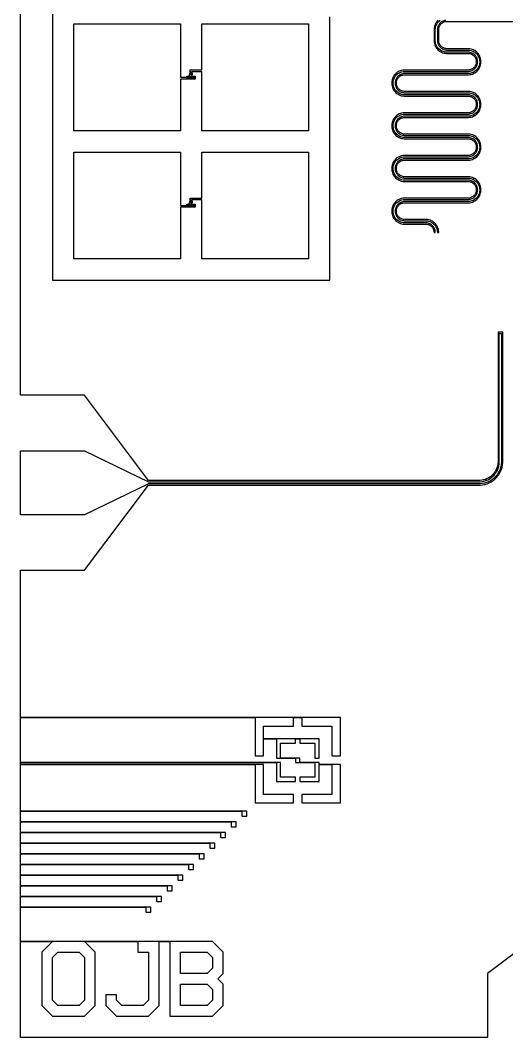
# Model space of a CAD drawing. Extents: x 200 to 9800, y 200 to 9800.
# Drawn here: x 200 to 2479, y 200 to 4967 of the extents above; entities that cross this region are included whole.
import ezdxf

# ---------------------------------------------------------------- set-up
doc = ezdxf.new("R2010")
doc.units = 0
doc.layers.add('L136D1', color=1, linetype='CONTINUOUS')
doc.layers.add('L1D0', color=2, linetype='CONTINUOUS')

msp = doc.modelspace()

# ---------------------------------------------------------------- linework, layer by layer
at = {"layer": 'L136D1'}
for points in [[(983.5, 4698), (983.5, 4699.5), (980.975, 4699.5), (980.927, 4699.505), (980.878, 4699.514), (980.831, 4699.529), (980.786, 4699.547), (980.743, 4699.571), (980.702, 4699.598), (980.664, 4699.629), (980.629, 4699.664), (980.598, 4699.702), (980.571, 4699.743), (980.547, 4699.786), (980.529, 4699.831), (980.514, 4699.878), (980.505, 4699.927), (980.5, 4699.975), (980.5, 4704.525), (980.505, 4704.573), (980.514, 4704.622), (980.529, 4704.669), (980.547, 4704.714), (980.571, 4704.757), (980.598, 4704.798), (980.629, 4704.836), (980.664, 4704.871), (980.702, 4704.902), (980.743, 4704.929), (980.786, 4704.953), (980.831, 4704.971), (980.878, 4704.986), (980.927, 4704.995), (980.975, 4705), (993.485, 4705), (990.25, 4708.236), (989.543, 4707.529), (989.529, 4707.543), (990.236, 4708.25), (989.529, 4708.957), (989.543, 4708.971), (990.25, 4708.264), (993.485, 4711.5), (993.515, 4711.5), (990.264, 4708.25), (993.515, 4705), (994.025, 4705), (994.073, 4704.995), (994.122, 4704.986), (994.169, 4704.971), (994.214, 4704.953), (994.257, 4704.929), (994.298, 4704.902), (994.336, 4704.871), (994.371, 4704.836), (994.402, 4704.798), (994.429, 4704.757), (994.453, 4704.714), (994.471, 4704.669), (994.486, 4704.622), (994.495, 4704.573), (994.5, 4704.525), (994.5, 4701.975), (994.505, 4701.927), (994.514, 4701.878), (994.529, 4701.831), (994.547, 4701.786), (994.571, 4701.743), (994.598, 4701.702), (994.629, 4701.664), (994.664, 4701.629), (994.702, 4701.598), (994.743, 4701.571), (994.786, 4701.547), (994.831, 4701.529), (994.878, 4701.514), (994.927, 4701.505), (994.975, 4701.5), (1004.025, 4701.5), (1004.073, 4701.505), (1004.122, 4701.514), (1004.169, 4701.529), (1004.214, 4701.547), (1004.257, 4701.571), (1004.298, 4701.598), (1004.336, 4701.629), (1004.371, 4701.664), (1004.402, 4701.702), (1004.429, 4701.743), (1004.453, 4701.786), (1004.471, 4701.831), (1004.486, 4701.878), (1004.495, 4701.927), (1004.5, 4701.975), (1004.5, 4704.525), (1004.505, 4704.573), (1004.514, 4704.622), (1004.529, 4704.669), (1004.547, 4704.714), (1004.571, 4704.757), (1004.598, 4704.798), (1004.629, 4704.836), (1004.639, 4704.846), (1001.25, 4708.236), (1000.543, 4707.529), (1000.529, 4707.543), (1001.236, 4708.25), (1000.529, 4708.957), (1000.543, 4708.971), (1001.25, 4708.264), (1004.485, 4711.5), (993.485, 4711.5), (993.5, 4711.515), (993.5, 4712.5), (994.5, 4712.5), (994.5, 4719.725), (994.505, 4719.773), (994.514, 4719.822), (994.529, 4719.869), (994.547, 4719.914), (994.571, 4719.957), (994.598, 4719.998), (994.629, 4720.036), (994.664, 4720.071), (994.702, 4720.102), (994.743, 4720.129), (994.786, 4720.153), (994.831, 4720.171), (994.878, 4720.186), (994.927, 4720.195), (994.975, 4720.2), (995.5, 4720.2), (995.5, 4726.5), (1003.5, 4726.5), (1003.5, 4720.2), (1004.025, 4720.2), (1004.073, 4720.195), (1004.122, 4720.186), (1004.169, 4720.171), (1004.214, 4720.153), (1004.257, 4720.129), (1004.298, 4720.102), (1004.336, 4720.071), (1004.371, 4720.036), (1004.402, 4719.998), (1004.429, 4719.957), (1004.453, 4719.914), (1004.471, 4719.869), (1004.486, 4719.822), (1004.495, 4719.773), (1004.5, 4719.725), (1004.5, 4712.5), (1005.5, 4712.5), (1005.5, 4711.5), (1004.515, 4711.5), (1001.264, 4708.25), (1004.654, 4704.861), (1004.664, 4704.871), (1004.702, 4704.902), (1004.743, 4704.929), (1004.786, 4704.953), (1004.831, 4704.971), (1004.878, 4704.986), (1004.927, 4704.995), (1004.975, 4705), (1018.025, 4705), (1018.073, 4704.995), (1018.122, 4704.986), (1018.169, 4704.971), (1018.214, 4704.953), (1018.257, 4704.929), (1018.298, 4704.902), (1018.336, 4704.871), (1018.371, 4704.836), (1018.402, 4704.798), (1018.429, 4704.757), (1018.453, 4704.714), (1018.471, 4704.669), (1018.486, 4704.622), (1018.495, 4704.573), (1018.5, 4704.525), (1018.5, 4699.975), (1018.495, 4699.927), (1018.486, 4699.878), (1018.471, 4699.831), (1018.453, 4699.786), (1018.429, 4699.743), (1018.402, 4699.702), (1018.371, 4699.664), (1018.336, 4699.629), (1018.298, 4699.598), (1018.257, 4699.571), (1018.214, 4699.547), (1018.169, 4699.529), (1018.122, 4699.514), (1018.073, 4699.505), (1018.025, 4699.5), (1015.5, 4699.5), (1015.5, 4698)], [(983.5, 4098), (983.5, 4099.5), (980.975, 4099.5), (980.927, 4099.505), (980.878, 4099.514), (980.831, 4099.529), (980.786, 4099.547), (980.743, 4099.571), (980.702, 4099.598), (980.664, 4099.629), (980.629, 4099.664), (980.598, 4099.702), (980.571, 4099.743), (980.547, 4099.786), (980.529, 4099.831), (980.514, 4099.878), (980.505, 4099.927), (980.5, 4099.975), (980.5, 4104.525), (980.505, 4104.573), (980.514, 4104.622), (980.529, 4104.669), (980.547, 4104.714), (980.571, 4104.757), (980.598, 4104.798), (980.629, 4104.836), (980.664, 4104.871), (980.702, 4104.902), (980.743, 4104.929), (980.786, 4104.953), (980.831, 4104.971), (980.878, 4104.986), (980.927, 4104.995), (980.975, 4105), (993.485, 4105), (990.25, 4108.236), (989.543, 4107.529), (989.529, 4107.543), (990.236, 4108.25), (989.529, 4108.957), (989.543, 4108.971), (990.25, 4108.264), (993.485, 4111.5), (993.515, 4111.5), (990.264, 4108.25), (993.515, 4105), (994.025, 4105), (994.073, 4104.995), (994.122, 4104.986), (994.169, 4104.971), (994.214, 4104.953), (994.257, 4104.929), (994.298, 4104.902), (994.336, 4104.871), (994.371, 4104.836), (994.402, 4104.798), (994.429, 4104.757), (994.453, 4104.714), (994.471, 4104.669), (994.486, 4104.622), (994.495, 4104.573), (994.5, 4104.525), (994.5, 4101.975), (994.505, 4101.927), (994.514, 4101.878), (994.529, 4101.831), (994.547, 4101.786), (994.571, 4101.743), (994.598, 4101.702), (994.629, 4101.664), (994.664, 4101.629), (994.702, 4101.598), (994.743, 4101.571), (994.786, 4101.547), (994.831, 4101.529), (994.878, 4101.514), (994.927, 4101.505), (994.975, 4101.5), (1004.025, 4101.5), (1004.073, 4101.505), (1004.122, 4101.514), (1004.169, 4101.529), (1004.214, 4101.547), (1004.257, 4101.571), (1004.298, 4101.598), (1004.336, 4101.629), (1004.371, 4101.664), (1004.402, 4101.702), (1004.429, 4101.743), (1004.453, 4101.786), (1004.471, 4101.831), (1004.486, 4101.878), (1004.495, 4101.927), (1004.5, 4101.975), (1004.5, 4104.525), (1004.505, 4104.573), (1004.514, 4104.622), (1004.529, 4104.669), (1004.547, 4104.714), (1004.571, 4104.757), (1004.598, 4104.798), (1004.629, 4104.836), (1004.639, 4104.846), (1001.25, 4108.236), (1000.543, 4107.529), (1000.529, 4107.543), (1001.236, 4108.25), (1000.529, 4108.957), (1000.543, 4108.971), (1001.25, 4108.264), (1004.485, 4111.5), (993.485, 4111.5), (993.5, 4111.515), (993.5, 4112.5), (994.5, 4112.5), (994.5, 4119.725), (994.505, 4119.773), (994.514, 4119.822), (994.529, 4119.869), (994.547, 4119.914), (994.571, 4119.957), (994.598, 4119.998), (994.629, 4120.036), (994.664, 4120.071), (994.702, 4120.102), (994.743, 4120.129), (994.786, 4120.153), (994.831, 4120.171), (994.878, 4120.186), (994.927, 4120.195), (994.975, 4120.2), (995.5, 4120.2), (995.5, 4126.5), (1003.5, 4126.5), (1003.5, 4120.2), (1004.025, 4120.2), (1004.073, 4120.195), (1004.122, 4120.186), (1004.169, 4120.171), (1004.214, 4120.153), (1004.257, 4120.129), (1004.298, 4120.102), (1004.336, 4120.071), (1004.371, 4120.036), (1004.402, 4119.998), (1004.429, 4119.957), (1004.453, 4119.914), (1004.471, 4119.869), (1004.486, 4119.822), (1004.495, 4119.773), (1004.5, 4119.725), (1004.5, 4112.5), (1005.5, 4112.5), (1005.5, 4111.5), (1004.515, 4111.5), (1001.264, 4108.25), (1004.654, 4104.861), (1004.664, 4104.871), (1004.702, 4104.902), (1004.743, 4104.929), (1004.786, 4104.953), (1004.831, 4104.971), (1004.878, 4104.986), (1004.927, 4104.995), (1004.975, 4105), (1018.025, 4105), (1018.073, 4104.995), (1018.122, 4104.986), (1018.169, 4104.971), (1018.214, 4104.953), (1018.257, 4104.929), (1018.298, 4104.902), (1018.336, 4104.871), (1018.371, 4104.836), (1018.402, 4104.798), (1018.429, 4104.757), (1018.453, 4104.714), (1018.471, 4104.669), (1018.486, 4104.622), (1018.495, 4104.573), (1018.5, 4104.525), (1018.5, 4099.975), (1018.495, 4099.927), (1018.486, 4099.878), (1018.471, 4099.831), (1018.453, 4099.786), (1018.429, 4099.743), (1018.402, 4099.702), (1018.371, 4099.664), (1018.336, 4099.629), (1018.298, 4099.598), (1018.257, 4099.571), (1018.214, 4099.547), (1018.169, 4099.529), (1018.122, 4099.514), (1018.073, 4099.505), (1018.025, 4099.5), (1015.5, 4099.5), (1015.5, 4098)]]:
    msp.add_lwpolyline(points, close=True, dxfattribs=at)
at = {"layer": 'L1D0'}
for points in [[(2788.5, 800), (2389.5, 500), (2389.5, 200), (199.5, 200), (199.5, 650), (349.5, 650), (299.5, 600), (299.5, 350), (349.5, 300), (499.5, 300), (549.5, 350), (549.5, 600), (499.5, 650), (749.5, 650), (749.5, 600), (799.5, 600), (799.5, 375), (774.5, 350), (674.5, 350), (649.5, 375), (649.5, 400), (599.5, 400), (599.5, 350), (649.5, 300), (799.5, 300), (849.5, 350), (849.5, 650), (899.5, 650), (899.5, 300), (1099.5, 300), (1149.5, 350), (1149.5, 450), (1124.5, 475), (1149.5, 500), (1149.5, 600), (1099.5, 650), (199.5, 650), (199.5, 812), (787.5, 812), (787.5, 788), (811.5, 788), (811.5, 812), (199.5, 812), (199.5, 862), (837.5, 862), (837.5, 838), (861.5, 838), (861.5, 862), (199.5, 862), (199.5, 912), (887.5, 912), (887.5, 888), (911.5, 888), (911.5, 912), (199.5, 912), (199.5, 962), (937.5, 962), (937.5, 938), (961.5, 938), (961.5, 962), (199.5, 962), (199.5, 1012), (987.5, 1012), (987.5, 988), (1011.5, 988), (1011.5, 1012), (199.5, 1012), (199.5, 1062), (1037.5, 1062), (1037.5, 1038), (1061.5, 1038), (1061.5, 1062), (199.5, 1062), (199.5, 1112), (1087.5, 1112), (1087.5, 1088), (1111.5, 1088), (1111.5, 1112), (199.5, 1112), (199.5, 1162), (1137.5, 1162), (1137.5, 1138), (1161.5, 1138), (1161.5, 1162), (199.5, 1162), (199.5, 1212), (1187.5, 1212), (1187.5, 1188), (1211.5, 1188), (1211.5, 1212), (199.5, 1212), (199.5, 1262), (1237.5, 1262), (1237.5, 1238), (1261.5, 1238), (1261.5, 1262), (199.5, 1262), (199.5, 1480), (1299.5, 1480), (1299.5, 1300), (1479.5, 1300), (1479.5, 1340), (1339.5, 1340), (1339.5, 1480), (199.5, 1480), (199.5, 1490), (1399.5, 1490), (1399.5, 1400), (1489.5, 1400), (1489.5, 1420), (1419.5, 1420), (1419.5, 1490), (199.5, 1490), (199.5, 1700), (1299.5, 1700), (1299.5, 1520), (1339.5, 1520), (1339.5, 1600), (1399.5, 1600), (1399.5, 1510), (1489.5, 1510), (1489.5, 1490), (1579.5, 1490), (1579.5, 1420), (1509.5, 1420), (1509.5, 1400), (1599.5, 1400), (1599.5, 1480), (1659.5, 1480), (1659.5, 1340), (1519.5, 1340), (1519.5, 1300), (1699.5, 1300), (1699.5, 1480), (1599.5, 1480), (1599.5, 1490), (1509.5, 1490), (1509.5, 1510), (1419.5, 1510), (1419.5, 1580), (1489.5, 1580), (1489.5, 1600), (1509.5, 1600), (1509.5, 1580), (1579.5, 1580), (1579.5, 1510), (1599.5, 1510), (1599.5, 1600), (1339.5, 1600), (1339.5, 1660), (1479.5, 1660), (1479.5, 1700), (1519.5, 1700), (1519.5, 1660), (1659.5, 1660), (1659.5, 1520), (1699.5, 1520), (1699.5, 1700), (199.5, 1700), (199.5, 2390), (499.5, 2390), (799.5, 2789), (2354.953, 2789), (2365.807, 2790.069), (2376.503, 2792.197), (2386.94, 2795.363), (2397.016, 2799.536), (2406.634, 2804.677), (2415.702, 2810.736), (2424.133, 2817.655), (2431.845, 2825.367), (2438.764, 2833.798), (2444.823, 2842.866), (2449.964, 2852.484), (2454.137, 2862.56), (2457.303, 2872.997), (2459.431, 2883.693), (2460.5, 2894.547), (2460.5, 3506), (2438.5, 3506), (2438.5, 2895.628), (2437.643, 2886.925), (2435.937, 2878.349), (2433.398, 2869.981), (2430.052, 2861.902), (2425.93, 2854.19), (2421.072, 2846.919), (2415.524, 2840.159), (2409.341, 2833.976), (2402.581, 2828.428), (2395.31, 2823.57), (2387.598, 2819.448), (2379.519, 2816.102), (2371.151, 2813.563), (2362.575, 2811.857), (2353.872, 2811), (799.5, 2811), (499.5, 3210), (199.5, 3210), (199.5, 6250)], [(349.5, 6250), (349.5, 3750), (1649.5, 3750), (1649.5, 4984)], [(2158.485, 4968.253), (2154.247, 4964.015), (2150.445, 4959.381), (2147.115, 4954.398), (2144.29, 4949.112), (2141.997, 4943.575), (2140.257, 4937.84), (2139.087, 4931.961), (2138.5, 4925.997), (2138.5, 4870.003), (2139.087, 4864.039), (2140.257, 4858.16), (2141.997, 4852.425), (2144.29, 4846.888), (2147.115, 4841.602), (2150.445, 4836.619), (2154.247, 4831.985), (2158.485, 4827.747), (2163.119, 4823.945), (2168.102, 4820.615), (2173.388, 4817.79), (2178.925, 4815.497), (2184.66, 4813.757), (2190.539, 4812.587), (2196.503, 4812), (2299.608, 4812), (2303.421, 4811.624), (2307.18, 4810.877), (2310.847, 4809.765), (2314.387, 4808.298), (2317.766, 4806.492), (2320.952, 4804.363), (2323.914, 4801.932), (2326.624, 4799.222), (2329.055, 4796.26), (2331.184, 4793.074), (2332.99, 4789.695), (2334.457, 4786.155), (2335.569, 4782.488), (2336.316, 4778.729), (2336.692, 4774.916), (2336.692, 4771.084), (2336.316, 4767.271), (2335.569, 4763.512), (2334.457, 4759.845), (2332.99, 4756.305), (2331.184, 4752.926), (2329.055, 4749.74), (2326.624, 4746.778), (2323.914, 4744.068), (2320.952, 4741.637), (2317.766, 4739.508), (2314.387, 4737.702), (2310.847, 4736.235), (2307.18, 4735.123), (2303.421, 4734.376), (2299.608, 4734), (1998.311, 4734), (1992.347, 4733.413), (1986.468, 4732.243), (1980.733, 4730.503), (1975.196, 4728.21), (1969.91, 4725.385), (1964.927, 4722.055), (1960.293, 4718.253), (1956.055, 4714.015), (1952.253, 4709.381), (1948.923, 4704.398), (1946.098, 4699.112), (1943.805, 4693.575), (1942.065, 4687.84), (1940.895, 4681.961), (1940.308, 4675.997), (1940.308, 4670.003), (1940.895, 4664.039), (1942.065, 4658.16), (1943.805, 4652.425), (1946.098, 4646.888), (1948.923, 4641.602), (1952.253, 4636.619), (1956.055, 4631.985), (1960.293, 4627.747), (1964.927, 4623.945), (1969.91, 4620.615), (1975.196, 4617.79), (1980.733, 4615.497), (1986.468, 4613.757), (1992.347, 4612.587), (1998.311, 4612), (2299.608, 4612), (2303.421, 4611.624), (2307.18, 4610.877), (2310.847, 4609.765), (2314.387, 4608.298), (2317.766, 4606.492), (2320.952, 4604.363), (2323.914, 4601.932), (2326.624, 4599.222), (2329.055, 4596.26), (2331.184, 4593.074), (2332.99, 4589.695), (2334.457, 4586.155), (2335.569, 4582.488), (2336.316, 4578.729), (2336.692, 4574.916), (2336.692, 4571.084), (2336.316, 4567.271), (2335.569, 4563.512), (2334.457, 4559.845), (2332.99, 4556.305), (2331.184, 4552.926), (2329.055, 4549.74), (2326.624, 4546.778), (2323.914, 4544.068), (2320.952, 4541.637), (2317.766, 4539.508), (2314.387, 4537.702), (2310.847, 4536.235), (2307.18, 4535.123), (2303.421, 4534.376), (2299.608, 4534), (1998.311, 4534), (1992.347, 4533.413), (1986.468, 4532.243), (1980.733, 4530.503), (1975.196, 4528.21), (1969.91, 4525.385), (1964.927, 4522.055), (1960.293, 4518.253), (1956.055, 4514.015), (1952.253, 4509.381), (1948.923, 4504.398), (1946.098, 4499.112), (1943.805, 4493.575), (1942.065, 4487.84), (1940.895, 4481.961), (1940.308, 4475.997), (1940.308, 4470.003), (1940.895, 4464.039), (1942.065, 4458.16), (1943.805, 4452.425), (1946.098, 4446.888), (1948.923, 4441.602), (1952.253, 4436.619), (1956.055, 4431.985), (1960.293, 4427.747), (1964.927, 4423.945), (1969.91, 4420.615), (1975.196, 4417.79), (1980.733, 4415.497), (1986.468, 4413.757), (1992.347, 4412.587), (1998.311, 4412), (2299.608, 4412), (2303.421, 4411.624), (2307.18, 4410.877), (2310.847, 4409.765), (2314.387, 4408.298), (2317.766, 4406.492), (2320.952, 4404.363), (2323.914, 4401.932), (2326.624, 4399.222), (2329.055, 4396.26), (2331.184, 4393.074), (2332.99, 4389.695), (2334.457, 4386.155), (2335.569, 4382.488), (2336.316, 4378.729), (2336.692, 4374.916), (2336.692, 4371.084), (2336.316, 4367.271), (2335.569, 4363.512), (2334.457, 4359.845), (2332.99, 4356.305), (2331.184, 4352.926), (2329.055, 4349.74), (2326.624, 4346.778), (2323.914, 4344.068), (2320.952, 4341.637), (2317.766, 4339.508), (2314.387, 4337.702), (2310.847, 4336.235), (2307.18, 4335.123), (2303.421, 4334.376), (2299.608, 4334), (1998.311, 4334), (1992.347, 4333.413), (1986.468, 4332.243), (1980.733, 4330.503), (1975.196, 4328.21), (1969.91, 4325.385), (1964.927, 4322.055), (1960.293, 4318.253), (1956.055, 4314.015), (1952.253, 4309.381), (1948.923, 4304.398), (1946.098, 4299.112), (1943.805, 4293.575), (1942.065, 4287.84), (1940.895, 4281.961), (1940.308, 4275.997), (1940.308, 4270.003), (1940.895, 4264.039), (1942.065, 4258.16), (1943.805, 4252.425), (1946.098, 4246.888), (1948.923, 4241.602), (1952.253, 4236.619), (1956.055, 4231.985), (1960.293, 4227.747), (1964.927, 4223.945), (1969.91, 4220.615), (1975.196, 4217.79), (1980.733, 4215.497), (1986.468, 4213.757), (1992.347, 4212.587), (1998.311, 4212), (2299.608, 4212), (2303.421, 4211.624), (2307.18, 4210.877), (2310.847, 4209.765), (2314.387, 4208.298), (2317.766, 4206.492), (2320.952, 4204.363), (2323.914, 4201.932), (2326.624, 4199.222), (2329.055, 4196.26), (2331.184, 4193.074), (2332.99, 4189.695), (2334.457, 4186.155), (2335.569, 4182.488), (2336.316, 4178.729), (2336.692, 4174.916), (2336.692, 4171.084), (2336.316, 4167.271), (2335.569, 4163.512), (2334.457, 4159.845), (2332.99, 4156.305), (2331.184, 4152.926), (2329.055, 4149.74), (2326.624, 4146.778), (2323.914, 4144.068), (2320.952, 4141.637), (2317.766, 4139.508), (2314.387, 4137.702), (2310.847, 4136.235), (2307.18, 4135.123), (2303.421, 4134.376), (2299.608, 4134), (1998.311, 4134), (1992.347, 4133.413), (1986.468, 4132.243), (1980.733, 4130.503), (1975.196, 4128.21), (1969.91, 4125.385), (1964.927, 4122.055), (1960.293, 4118.253), (1956.055, 4114.015), (1952.253, 4109.381), (1948.923, 4104.398), (1946.098, 4099.112), (1943.805, 4093.575), (1942.065, 4087.84), (1940.895, 4081.961), (1940.308, 4075.997), (1940.308, 4070.003), (1940.895, 4064.039), (1942.065, 4058.16), (1943.805, 4052.425), (1946.098, 4046.888), (1948.923, 4041.602), (1952.253, 4036.619), (1956.055, 4031.985), (1960.293, 4027.747), (1964.927, 4023.945), (1969.91, 4020.615), (1975.196, 4017.79), (1980.733, 4015.497), (1986.468, 4013.757), (1992.347, 4012.587), (1998.311, 4012), (2101.416, 4012), (2105.229, 4011.624), (2108.988, 4010.877), (2112.655, 4009.765), (2116.195, 4008.298), (2119.574, 4006.492), (2122.76, 4004.363), (2125.722, 4001.932), (2128.432, 3999.222), (2130.863, 3996.26), (2132.992, 3993.074), (2134.798, 3989.695), (2136.265, 3986.155), (2137.377, 3982.488), (2138.124, 3978.729), (2138.5, 3974.916), (2138.5, 3973), (2144.5, 3973), (2144.5, 3975.211), (2144.067, 3979.611), (2143.204, 3983.947), (2141.921, 3988.178), (2140.229, 3992.263), (2138.144, 3996.163), (2135.688, 3999.839), (2132.883, 4003.257), (2129.757, 4006.383), (2126.339, 4009.188), (2122.663, 4011.644), (2118.763, 4013.729), (2114.678, 4015.421), (2110.447, 4016.704), (2106.111, 4017.567), (2101.711, 4018), (1998.606, 4018), (1993.228, 4018.53), (1987.928, 4019.584), (1982.757, 4021.153), (1977.764, 4023.221), (1972.998, 4025.768), (1968.505, 4028.77), (1964.328, 4032.199), (1960.507, 4036.02), (1957.078, 4040.197), (1954.076, 4044.69), (1951.529, 4049.456), (1949.461, 4054.449), (1947.892, 4059.62), (1946.838, 4064.92), (1946.308, 4070.298), (1946.308, 4075.702), (1946.838, 4081.08), (1947.892, 4086.38), (1949.461, 4091.551), (1951.529, 4096.544), (1954.076, 4101.31), (1957.078, 4105.803), (1960.507, 4109.98), (1964.328, 4113.801), (1968.505, 4117.23), (1972.998, 4120.232), (1977.764, 4122.779), (1982.757, 4124.847), (1987.928, 4126.416), (1993.228, 4127.47), (1998.606, 4128), (2299.903, 4128), (2304.303, 4128.433), (2308.639, 4129.296), (2312.87, 4130.579), (2316.955, 4132.271), (2320.855, 4134.356), (2324.531, 4136.812), (2327.949, 4139.617), (2331.075, 4142.743), (2333.88, 4146.161), (2336.336, 4149.837), (2338.421, 4153.737), (2340.113, 4157.822), (2341.396, 4162.053), (2342.259, 4166.389), (2342.692, 4170.789), (2342.692, 4175.211), (2342.259, 4179.611), (2341.396, 4183.947), (2340.113, 4188.178), (2338.421, 4192.263), (2336.336, 4196.163), (2333.88, 4199.839), (2331.075, 4203.257), (2327.949, 4206.383), (2324.531, 4209.188), (2320.855, 4211.644), (2316.955, 4213.729), (2312.87, 4215.421), (2308.639, 4216.704), (2304.303, 4217.567), (2299.903, 4218), (1998.606, 4218), (1993.228, 4218.53), (1987.928, 4219.584), (1982.757, 4221.153), (1977.764, 4223.221), (1972.998, 4225.768), (1968.505, 4228.77), (1964.328, 4232.199), (1960.507, 4236.02), (1957.078, 4240.197), (1954.076, 4244.69), (1951.529, 4249.456), (1949.461, 4254.449), (1947.892, 4259.62), (1946.838, 4264.92), (1946.308, 4270.298), (1946.308, 4275.702), (1946.838, 4281.08), (1947.892, 4286.38), (1949.461, 4291.551), (1951.529, 4296.544), (1954.076, 4301.31), (1957.078, 4305.803), (1960.507, 4309.98), (1964.328, 4313.801), (1968.505, 4317.23), (1972.998, 4320.232), (1977.764, 4322.779), (1982.757, 4324.847), (1987.928, 4326.416), (1993.228, 4327.47), (1998.606, 4328), (2299.903, 4328), (2304.303, 4328.433), (2308.639, 4329.296), (2312.87, 4330.579), (2316.955, 4332.271), (2320.855, 4334.356), (2324.531, 4336.812), (2327.949, 4339.617), (2331.075, 4342.743), (2333.88, 4346.161), (2336.336, 4349.837), (2338.421, 4353.737), (2340.113, 4357.822), (2341.396, 4362.053), (2342.259, 4366.389), (2342.692, 4370.789), (2342.692, 4375.211), (2342.259, 4379.611), (2341.396, 4383.947), (2340.113, 4388.178), (2338.421, 4392.263), (2336.336, 4396.163), (2333.88, 4399.839), (2331.075, 4403.257), (2327.949, 4406.383), (2324.531, 4409.188), (2320.855, 4411.644), (2316.955, 4413.729), (2312.87, 4415.421), (2308.639, 4416.704), (2304.303, 4417.567), (2299.903, 4418), (1998.606, 4418), (1993.228, 4418.53), (1987.928, 4419.584), (1982.757, 4421.153), (1977.764, 4423.221), (1972.998, 4425.768), (1968.505, 4428.77), (1964.328, 4432.199), (1960.507, 4436.02), (1957.078, 4440.197), (1954.076, 4444.69), (1951.529, 4449.456), (1949.461, 4454.449), (1947.892, 4459.62), (1946.838, 4464.92), (1946.308, 4470.298), (1946.308, 4475.702), (1946.838, 4481.08), (1947.892, 4486.38), (1949.461, 4491.551), (1951.529, 4496.544), (1954.076, 4501.31), (1957.078, 4505.803), (1960.507, 4509.98), (1964.328, 4513.801), (1968.505, 4517.23), (1972.998, 4520.232), (1977.764, 4522.779), (1982.757, 4524.847), (1987.928, 4526.416), (1993.228, 4527.47), (1998.606, 4528), (2299.903, 4528), (2304.303, 4528.433), (2308.639, 4529.296), (2312.87, 4530.579), (2316.955, 4532.271), (2320.855, 4534.356), (2324.531, 4536.812), (2327.949, 4539.617), (2331.075, 4542.743), (2333.88, 4546.161), (2336.336, 4549.837), (2338.421, 4553.737), (2340.113, 4557.822), (2341.396, 4562.053), (2342.259, 4566.389), (2342.692, 4570.789), (2342.692, 4575.211), (2342.259, 4579.611), (2341.396, 4583.947), (2340.113, 4588.178), (2338.421, 4592.263), (2336.336, 4596.163), (2333.88, 4599.839), (2331.075, 4603.257), (2327.949, 4606.383), (2324.531, 4609.188), (2320.855, 4611.644), (2316.955, 4613.729), (2312.87, 4615.421), (2308.639, 4616.704), (2304.303, 4617.567), (2299.903, 4618), (1998.606, 4618), (1993.228, 4618.53), (1987.928, 4619.584), (1982.757, 4621.153), (1977.764, 4623.221), (1972.998, 4625.768), (1968.505, 4628.77), (1964.328, 4632.199), (1960.507, 4636.02), (1957.078, 4640.197), (1954.076, 4644.69), (1951.529, 4649.456), (1949.461, 4654.449), (1947.892, 4659.62), (1946.838, 4664.92), (1946.308, 4670.298), (1946.308, 4675.702), (1946.838, 4681.08), (1947.892, 4686.38), (1949.461, 4691.551), (1951.529, 4696.544), (1954.076, 4701.31), (1957.078, 4705.803), (1960.507, 4709.98), (1964.328, 4713.801), (1968.505, 4717.23), (1972.998, 4720.232), (1977.764, 4722.779), (1982.757, 4724.847), (1987.928, 4726.416), (1993.228, 4727.47), (1998.606, 4728), (2299.903, 4728), (2304.303, 4728.433), (2308.639, 4729.296), (2312.87, 4730.579), (2316.955, 4732.271), (2320.855, 4734.356), (2324.531, 4736.812), (2327.949, 4739.617), (2331.075, 4742.743), (2333.88, 4746.161), (2336.336, 4749.837), (2338.421, 4753.737), (2340.113, 4757.822), (2341.396, 4762.053), (2342.259, 4766.389), (2342.692, 4770.789), (2342.692, 4775.211), (2342.259, 4779.611), (2341.396, 4783.947), (2340.113, 4788.178), (2338.421, 4792.263), (2336.336, 4796.163), (2333.88, 4799.839), (2331.075, 4803.257), (2327.949, 4806.383), (2324.531, 4809.188), (2320.855, 4811.644), (2316.955, 4813.729), (2312.87, 4815.421), (2308.639, 4816.704), (2304.303, 4817.567), (2299.903, 4818), (2196.798, 4818), (2191.42, 4818.53), (2186.12, 4819.584), (2180.949, 4821.153), (2175.956, 4823.221), (2171.19, 4825.768), (2166.697, 4828.77), (2162.52, 4832.199), (2158.699, 4836.02), (2155.27, 4840.197), (2152.268, 4844.69), (2149.721, 4849.456), (2147.653, 4854.449), (2146.084, 4859.62), (2145.03, 4864.92), (2144.5, 4870.298), (2144.5, 4925.702), (2145.03, 4931.08), (2146.084, 4936.38), (2147.653, 4941.551), (2149.721, 4946.544), (2152.268, 4951.31), (2155.27, 4955.803), (2158.699, 4959.98), (2162.52, 4963.801), (2166.697, 4967.23)], [(2192.889, 4967.567), (2188.553, 4966.704), (2184.322, 4965.421), (2180.237, 4963.729), (2176.337, 4961.644), (2172.661, 4959.188), (2169.243, 4956.383), (2166.117, 4953.257), (2163.312, 4949.839), (2160.856, 4946.163), (2158.771, 4942.263), (2157.079, 4938.178), (2155.796, 4933.947), (2154.933, 4929.611), (2154.5, 4925.211), (2154.5, 4870.789), (2154.933, 4866.389), (2155.796, 4862.053), (2157.079, 4857.822), (2158.771, 4853.737), (2160.856, 4849.837), (2163.312, 4846.161), (2166.117, 4842.743), (2169.243, 4839.617), (2172.661, 4836.812), (2176.337, 4834.356), (2180.237, 4832.271), (2184.322, 4830.579), (2188.553, 4829.296), (2192.889, 4828.433), (2197.289, 4828), (2300.394, 4828), (2305.772, 4827.47), (2311.072, 4826.416), (2316.243, 4824.847), (2321.236, 4822.779), (2326.002, 4820.232), (2330.495, 4817.23), (2334.672, 4813.801), (2338.493, 4809.98), (2341.922, 4805.803), (2344.924, 4801.31), (2347.471, 4796.544), (2349.539, 4791.551), (2351.108, 4786.38), (2352.162, 4781.08), (2352.692, 4775.702), (2352.692, 4770.298), (2352.162, 4764.92), (2351.108, 4759.62), (2349.539, 4754.449), (2347.471, 4749.456), (2344.924, 4744.69), (2341.922, 4740.197), (2338.493, 4736.02), (2334.672, 4732.199), (2330.495, 4728.77), (2326.002, 4725.768), (2321.236, 4723.221), (2316.243, 4721.153), (2311.072, 4719.584), (2305.772, 4718.53), (2300.394, 4718), (1999.097, 4718), (1994.697, 4717.567), (1990.361, 4716.704), (1986.13, 4715.421), (1982.045, 4713.729), (1978.145, 4711.644), (1974.469, 4709.188), (1971.051, 4706.383), (1967.925, 4703.257), (1965.12, 4699.839), (1962.664, 4696.163), (1960.579, 4692.263), (1958.887, 4688.178), (1957.604, 4683.947), (1956.741, 4679.611), (1956.308, 4675.211), (1956.308, 4670.789), (1956.741, 4666.389), (1957.604, 4662.053), (1958.887, 4657.822), (1960.579, 4653.737), (1962.664, 4649.837), (1965.12, 4646.161), (1967.925, 4642.743), (1971.051, 4639.617), (1974.469, 4636.812), (1978.145, 4634.356), (1982.045, 4632.271), (1986.13, 4630.579), (1990.361, 4629.296), (1994.697, 4628.433), (1999.097, 4628), (2300.394, 4628), (2305.772, 4627.47), (2311.072, 4626.416), (2316.243, 4624.847), (2321.236, 4622.779), (2326.002, 4620.232), (2330.495, 4617.23), (2334.672, 4613.801), (2338.493, 4609.98), (2341.922, 4605.803), (2344.924, 4601.31), (2347.471, 4596.544), (2349.539, 4591.551), (2351.108, 4586.38), (2352.162, 4581.08), (2352.692, 4575.702), (2352.692, 4570.298), (2352.162, 4564.92), (2351.108, 4559.62), (2349.539, 4554.449), (2347.471, 4549.456), (2344.924, 4544.69), (2341.922, 4540.197), (2338.493, 4536.02), (2334.672, 4532.199), (2330.495, 4528.77), (2326.002, 4525.768), (2321.236, 4523.221), (2316.243, 4521.153), (2311.072, 4519.584), (2305.772, 4518.53), (2300.394, 4518), (1999.097, 4518), (1994.697, 4517.567), (1990.361, 4516.704), (1986.13, 4515.421), (1982.045, 4513.729), (1978.145, 4511.644), (1974.469, 4509.188), (1971.051, 4506.383), (1967.925, 4503.257), (1965.12, 4499.839), (1962.664, 4496.163), (1960.579, 4492.263), (1958.887, 4488.178), (1957.604, 4483.947), (1956.741, 4479.611), (1956.308, 4475.211), (1956.308, 4470.789), (1956.741, 4466.389), (1957.604, 4462.053), (1958.887, 4457.822), (1960.579, 4453.737), (1962.664, 4449.837), (1965.12, 4446.161), (1967.925, 4442.743), (1971.051, 4439.617), (1974.469, 4436.812), (1978.145, 4434.356), (1982.045, 4432.271), (1986.13, 4430.579), (1990.361, 4429.296), (1994.697, 4428.433), (1999.097, 4428), (2300.394, 4428), (2305.772, 4427.47), (2311.072, 4426.416), (2316.243, 4424.847), (2321.236, 4422.779), (2326.002, 4420.232), (2330.495, 4417.23), (2334.672, 4413.801), (2338.493, 4409.98), (2341.922, 4405.803), (2344.924, 4401.31), (2347.471, 4396.544), (2349.539, 4391.551), (2351.108, 4386.38), (2352.162, 4381.08), (2352.692, 4375.702), (2352.692, 4370.298), (2352.162, 4364.92), (2351.108, 4359.62), (2349.539, 4354.449), (2347.471, 4349.456), (2344.924, 4344.69), (2341.922, 4340.197), (2338.493, 4336.02), (2334.672, 4332.199), (2330.495, 4328.77), (2326.002, 4325.768), (2321.236, 4323.221), (2316.243, 4321.153), (2311.072, 4319.584), (2305.772, 4318.53), (2300.394, 4318), (1999.097, 4318), (1994.697, 4317.567), (1990.361, 4316.704), (1986.13, 4315.421), (1982.045, 4313.729), (1978.145, 4311.644), (1974.469, 4309.188), (1971.051, 4306.383), (1967.925, 4303.257), (1965.12, 4299.839), (1962.664, 4296.163), (1960.579, 4292.263), (1958.887, 4288.178), (1957.604, 4283.947), (1956.741, 4279.611), (1956.308, 4275.211), (1956.308, 4270.789), (1956.741, 4266.389), (1957.604, 4262.053), (1958.887, 4257.822), (1960.579, 4253.737), (1962.664, 4249.837), (1965.12, 4246.161), (1967.925, 4242.743), (1971.051, 4239.617), (1974.469, 4236.812), (1978.145, 4234.356), (1982.045, 4232.271), (1986.13, 4230.579), (1990.361, 4229.296), (1994.697, 4228.433), (1999.097, 4228), (2300.394, 4228), (2305.772, 4227.47), (2311.072, 4226.416), (2316.243, 4224.847), (2321.236, 4222.779), (2326.002, 4220.232), (2330.495, 4217.23), (2334.672, 4213.801), (2338.493, 4209.98), (2341.922, 4205.803), (2344.924, 4201.31), (2347.471, 4196.544), (2349.539, 4191.551), (2351.108, 4186.38), (2352.162, 4181.08), (2352.692, 4175.702), (2352.692, 4170.298), (2352.162, 4164.92), (2351.108, 4159.62), (2349.539, 4154.449), (2347.471, 4149.456), (2344.924, 4144.69), (2341.922, 4140.197), (2338.493, 4136.02), (2334.672, 4132.199), (2330.495, 4128.77), (2326.002, 4125.768), (2321.236, 4123.221), (2316.243, 4121.153), (2311.072, 4119.584), (2305.772, 4118.53), (2300.394, 4118), (1999.097, 4118), (1994.697, 4117.567), (1990.361, 4116.704), (1986.13, 4115.421), (1982.045, 4113.729), (1978.145, 4111.644), (1974.469, 4109.188), (1971.051, 4106.383), (1967.925, 4103.257), (1965.12, 4099.839), (1962.664, 4096.163), (1960.579, 4092.263), (1958.887, 4088.178), (1957.604, 4083.947), (1956.741, 4079.611), (1956.308, 4075.211), (1956.308, 4070.789), (1956.741, 4066.389), (1957.604, 4062.053), (1958.887, 4057.822), (1960.579, 4053.737), (1962.664, 4049.837), (1965.12, 4046.161), (1967.925, 4042.743), (1971.051, 4039.617), (1974.469, 4036.812), (1978.145, 4034.356), (1982.045, 4032.271), (1986.13, 4030.579), (1990.361, 4029.296), (1994.697, 4028.433), (1999.097, 4028), (2102.202, 4028), (2107.58, 4027.47), (2112.88, 4026.416), (2118.051, 4024.847), (2123.044, 4022.779), (2127.81, 4020.232), (2132.303, 4017.23), (2136.48, 4013.801), (2140.301, 4009.98), (2143.73, 4005.803), (2146.732, 4001.31), (2149.279, 3996.544), (2151.347, 3991.551), (2152.916, 3986.38), (2153.97, 3981.08), (2154.5, 3975.702), (2154.5, 3973), (2160.5, 3973), (2160.5, 3975.997), (2159.913, 3981.961), (2158.743, 3987.84), (2157.003, 3993.575), (2154.71, 3999.112), (2151.885, 4004.398), (2148.555, 4009.381), (2144.753, 4014.015), (2140.515, 4018.253), (2135.881, 4022.055), (2130.898, 4025.385), (2125.612, 4028.21), (2120.075, 4030.503), (2114.34, 4032.243), (2108.461, 4033.413), (2102.497, 4034), (1999.392, 4034), (1995.579, 4034.376), (1991.82, 4035.123), (1988.153, 4036.235), (1984.613, 4037.702), (1981.234, 4039.508), (1978.048, 4041.637), (1975.086, 4044.068), (1972.376, 4046.778), (1969.945, 4049.74), (1967.816, 4052.926), (1966.01, 4056.305), (1964.543, 4059.845), (1963.431, 4063.512), (1962.684, 4067.271), (1962.308, 4071.084), (1962.308, 4074.916), (1962.684, 4078.729), (1963.431, 4082.488), (1964.543, 4086.155), (1966.01, 4089.695), (1967.816, 4093.074), (1969.945, 4096.26), (1972.376, 4099.222), (1975.086, 4101.932), (1978.048, 4104.363), (1981.234, 4106.492), (1984.613, 4108.298), (1988.153, 4109.765), (1991.82, 4110.877), (1995.579, 4111.624), (1999.392, 4112), (2300.689, 4112), (2306.653, 4112.587), (2312.532, 4113.757), (2318.267, 4115.497), (2323.804, 4117.79), (2329.09, 4120.615), (2334.073, 4123.945), (2338.707, 4127.747), (2342.945, 4131.985), (2346.747, 4136.619), (2350.077, 4141.602), (2352.902, 4146.888), (2355.195, 4152.425), (2356.935, 4158.16), (2358.105, 4164.039), (2358.692, 4170.003), (2358.692, 4175.997), (2358.105, 4181.961), (2356.935, 4187.84), (2355.195, 4193.575), (2352.902, 4199.112), (2350.077, 4204.398), (2346.747, 4209.381), (2342.945, 4214.015), (2338.707, 4218.253), (2334.073, 4222.055), (2329.09, 4225.385), (2323.804, 4228.21), (2318.267, 4230.503), (2312.532, 4232.243), (2306.653, 4233.413), (2300.689, 4234), (1999.392, 4234), (1995.579, 4234.376), (1991.82, 4235.123), (1988.153, 4236.235), (1984.613, 4237.702), (1981.234, 4239.508), (1978.048, 4241.637), (1975.086, 4244.068), (1972.376, 4246.778), (1969.945, 4249.74), (1967.816, 4252.926), (1966.01, 4256.305), (1964.543, 4259.845), (1963.431, 4263.512), (1962.684, 4267.271), (1962.308, 4271.084), (1962.308, 4274.916), (1962.684, 4278.729), (1963.431, 4282.488), (1964.543, 4286.155), (1966.01, 4289.695), (1967.816, 4293.074), (1969.945, 4296.26), (1972.376, 4299.222), (1975.086, 4301.932), (1978.048, 4304.363), (1981.234, 4306.492), (1984.613, 4308.298), (1988.153, 4309.765), (1991.82, 4310.877), (1995.579, 4311.624), (1999.392, 4312), (2300.689, 4312), (2306.653, 4312.587), (2312.532, 4313.757), (2318.267, 4315.497), (2323.804, 4317.79), (2329.09, 4320.615), (2334.073, 4323.945), (2338.707, 4327.747), (2342.945, 4331.985), (2346.747, 4336.619), (2350.077, 4341.602), (2352.902, 4346.888), (2355.195, 4352.425), (2356.935, 4358.16), (2358.105, 4364.039), (2358.692, 4370.003), (2358.692, 4375.997), (2358.105, 4381.961), (2356.935, 4387.84), (2355.195, 4393.575), (2352.902, 4399.112), (2350.077, 4404.398), (2346.747, 4409.381), (2342.945, 4414.015), (2338.707, 4418.253), (2334.073, 4422.055), (2329.09, 4425.385), (2323.804, 4428.21), (2318.267, 4430.503), (2312.532, 4432.243), (2306.653, 4433.413), (2300.689, 4434), (1999.392, 4434), (1995.579, 4434.376), (1991.82, 4435.123), (1988.153, 4436.235), (1984.613, 4437.702), (1981.234, 4439.508), (1978.048, 4441.637), (1975.086, 4444.068), (1972.376, 4446.778), (1969.945, 4449.74), (1967.816, 4452.926), (1966.01, 4456.305), (1964.543, 4459.845), (1963.431, 4463.512), (1962.684, 4467.271), (1962.308, 4471.084), (1962.308, 4474.916), (1962.684, 4478.729), (1963.431, 4482.488), (1964.543, 4486.155), (1966.01, 4489.695), (1967.816, 4493.074), (1969.945, 4496.26), (1972.376, 4499.222), (1975.086, 4501.932), (1978.048, 4504.363), (1981.234, 4506.492), (1984.613, 4508.298), (1988.153, 4509.765), (1991.82, 4510.877), (1995.579, 4511.624), (1999.392, 4512), (2300.689, 4512), (2306.653, 4512.587), (2312.532, 4513.757), (2318.267, 4515.497), (2323.804, 4517.79), (2329.09, 4520.615), (2334.073, 4523.945), (2338.707, 4527.747), (2342.945, 4531.985), (2346.747, 4536.619), (2350.077, 4541.602), (2352.902, 4546.888), (2355.195, 4552.425), (2356.935, 4558.16), (2358.105, 4564.039), (2358.692, 4570.003), (2358.692, 4575.997), (2358.105, 4581.961), (2356.935, 4587.84), (2355.195, 4593.575), (2352.902, 4599.112), (2350.077, 4604.398), (2346.747, 4609.381), (2342.945, 4614.015), (2338.707, 4618.253), (2334.073, 4622.055), (2329.09, 4625.385), (2323.804, 4628.21), (2318.267, 4630.503), (2312.532, 4632.243), (2306.653, 4633.413), (2300.689, 4634), (1999.392, 4634), (1995.579, 4634.376), (1991.82, 4635.123), (1988.153, 4636.235), (1984.613, 4637.702), (1981.234, 4639.508), (1978.048, 4641.637), (1975.086, 4644.068), (1972.376, 4646.778), (1969.945, 4649.74), (1967.816, 4652.926), (1966.01, 4656.305), (1964.543, 4659.845), (1963.431, 4663.512), (1962.684, 4667.271), (1962.308, 4671.084), (1962.308, 4674.916), (1962.684, 4678.729), (1963.431, 4682.488), (1964.543, 4686.155), (1966.01, 4689.695), (1967.816, 4693.074), (1969.945, 4696.26), (1972.376, 4699.222), (1975.086, 4701.932), (1978.048, 4704.363), (1981.234, 4706.492), (1984.613, 4708.298), (1988.153, 4709.765), (1991.82, 4710.877), (1995.579, 4711.624), (1999.392, 4712), (2300.689, 4712), (2306.653, 4712.587), (2312.532, 4713.757), (2318.267, 4715.497), (2323.804, 4717.79), (2329.09, 4720.615), (2334.073, 4723.945), (2338.707, 4727.747), (2342.945, 4731.985), (2346.747, 4736.619), (2350.077, 4741.602), (2352.902, 4746.888), (2355.195, 4752.425), (2356.935, 4758.16), (2358.105, 4764.039), (2358.692, 4770.003), (2358.692, 4775.997), (2358.105, 4781.961), (2356.935, 4787.84), (2355.195, 4793.575), (2352.902, 4799.112), (2350.077, 4804.398), (2346.747, 4809.381), (2342.945, 4814.015), (2338.707, 4818.253), (2334.073, 4822.055), (2329.09, 4825.385), (2323.804, 4828.21), (2318.267, 4830.503), (2312.532, 4832.243), (2306.653, 4833.413), (2300.689, 4834), (2197.584, 4834), (2193.771, 4834.376), (2190.012, 4835.123), (2186.345, 4836.235), (2182.805, 4837.702), (2179.426, 4839.508), (2176.24, 4841.637), (2173.278, 4844.068), (2170.568, 4846.778), (2168.137, 4849.74), (2166.008, 4852.926), (2164.202, 4856.305), (2162.735, 4859.845), (2161.623, 4863.512), (2160.876, 4867.271), (2160.5, 4871.084), (2160.5, 4924.916), (2160.876, 4928.729), (2161.623, 4932.488), (2162.735, 4936.155), (2164.202, 4939.695), (2166.008, 4943.074), (2168.137, 4946.26), (2170.568, 4949.222), (2173.278, 4951.932), (2176.24, 4954.363), (2179.426, 4956.492), (2182.805, 4958.298), (2186.345, 4959.765), (2190.012, 4960.877), (2193.771, 4961.624), (2197.584, 4962), (2601.416, 4962)]]:
    msp.add_lwpolyline(points, dxfattribs=at)
for points in [[(449.5, 4450), (449.5, 4950), (949.5, 4950), (949.5, 4700), (979, 4700), (979, 4698), (983.5, 4698), (983.5, 4701), (981.5, 4701), (981.5, 4704), (986.5, 4704), (986.5, 4700), (1012.5, 4700), (1012.5, 4704), (1017.5, 4704), (1017.5, 4701), (1015.5, 4701), (1015.5, 4698), (1019.5, 4698), (1019.5, 4692), (949.5, 4692), (949.5, 4450)], [(1049.5, 4450), (1049.5, 4726.5), (1003.5, 4726.5), (1003.5, 4714.5), (1000.5, 4714.5), (1000.5, 4715.5), (1001.5, 4715.5), (1001.5, 4717.5), (997.5, 4717.5), (997.5, 4715.5), (998.5, 4715.5), (998.5, 4714.5), (995.5, 4714.5), (995.5, 4734.5), (1049.5, 4734.5), (1049.5, 4950), (1549.5, 4950), (1549.5, 4450)], [(449.5, 3850), (449.5, 4350), (949.5, 4350), (949.5, 4100), (979, 4100), (979, 4098), (983.5, 4098), (983.5, 4101), (981.5, 4101), (981.5, 4104), (986.5, 4104), (986.5, 4100), (1012.5, 4100), (1012.5, 4104), (1017.5, 4104), (1017.5, 4101), (1015.5, 4101), (1015.5, 4098), (1019.5, 4098), (1019.5, 4092), (949.5, 4092), (949.5, 3850)], [(1049.5, 3850), (1049.5, 4126.5), (1003.5, 4126.5), (1003.5, 4114.5), (1000.5, 4114.5), (1000.5, 4115.5), (1001.5, 4115.5), (1001.5, 4117.5), (997.5, 4117.5), (997.5, 4115.5), (998.5, 4115.5), (998.5, 4114.5), (995.5, 4114.5), (995.5, 4134.5), (1049.5, 4134.5), (1049.5, 4350), (1549.5, 4350), (1549.5, 3850)], [(199.5, 2650), (199.5, 2950), (499.5, 2950), (799.5, 2805), (2354.167, 2805), (2363.456, 2805.915), (2372.611, 2807.736), (2381.543, 2810.445), (2390.167, 2814.017), (2398.399, 2818.418), (2406.16, 2823.603), (2413.375, 2829.525), (2419.975, 2836.125), (2425.897, 2843.34), (2431.082, 2851.101), (2435.483, 2859.333), (2439.055, 2867.957), (2441.764, 2876.889), (2443.585, 2886.044), (2444.5, 2895.333), (2444.5, 3500), (2454.5, 3500), (2454.5, 2894.842), (2453.489, 2884.575), (2451.476, 2874.456), (2448.481, 2864.584), (2444.533, 2855.053), (2439.67, 2845.954), (2433.939, 2837.376), (2427.394, 2829.401), (2420.099, 2822.106), (2412.124, 2815.561), (2403.546, 2809.83), (2394.447, 2804.967), (2384.916, 2801.019), (2375.044, 2798.024), (2364.925, 2796.011), (2354.658, 2795), (799.5, 2795), (499.5, 2650)], [(374.5, 350), (349.5, 375), (349.5, 575), (374.5, 600), (474.5, 600), (499.5, 575), (499.5, 375), (474.5, 350)], [(949.5, 500), (949.5, 600), (1074.5, 600), (1099.5, 575), (1099.5, 525), (1074.5, 500)], [(949.5, 350), (949.5, 450), (1074.5, 450), (1099.5, 425), (1099.5, 375), (1074.5, 350)]]:
    msp.add_lwpolyline(points, close=True, dxfattribs=at)

doc.saveas('drawing.dxf')
